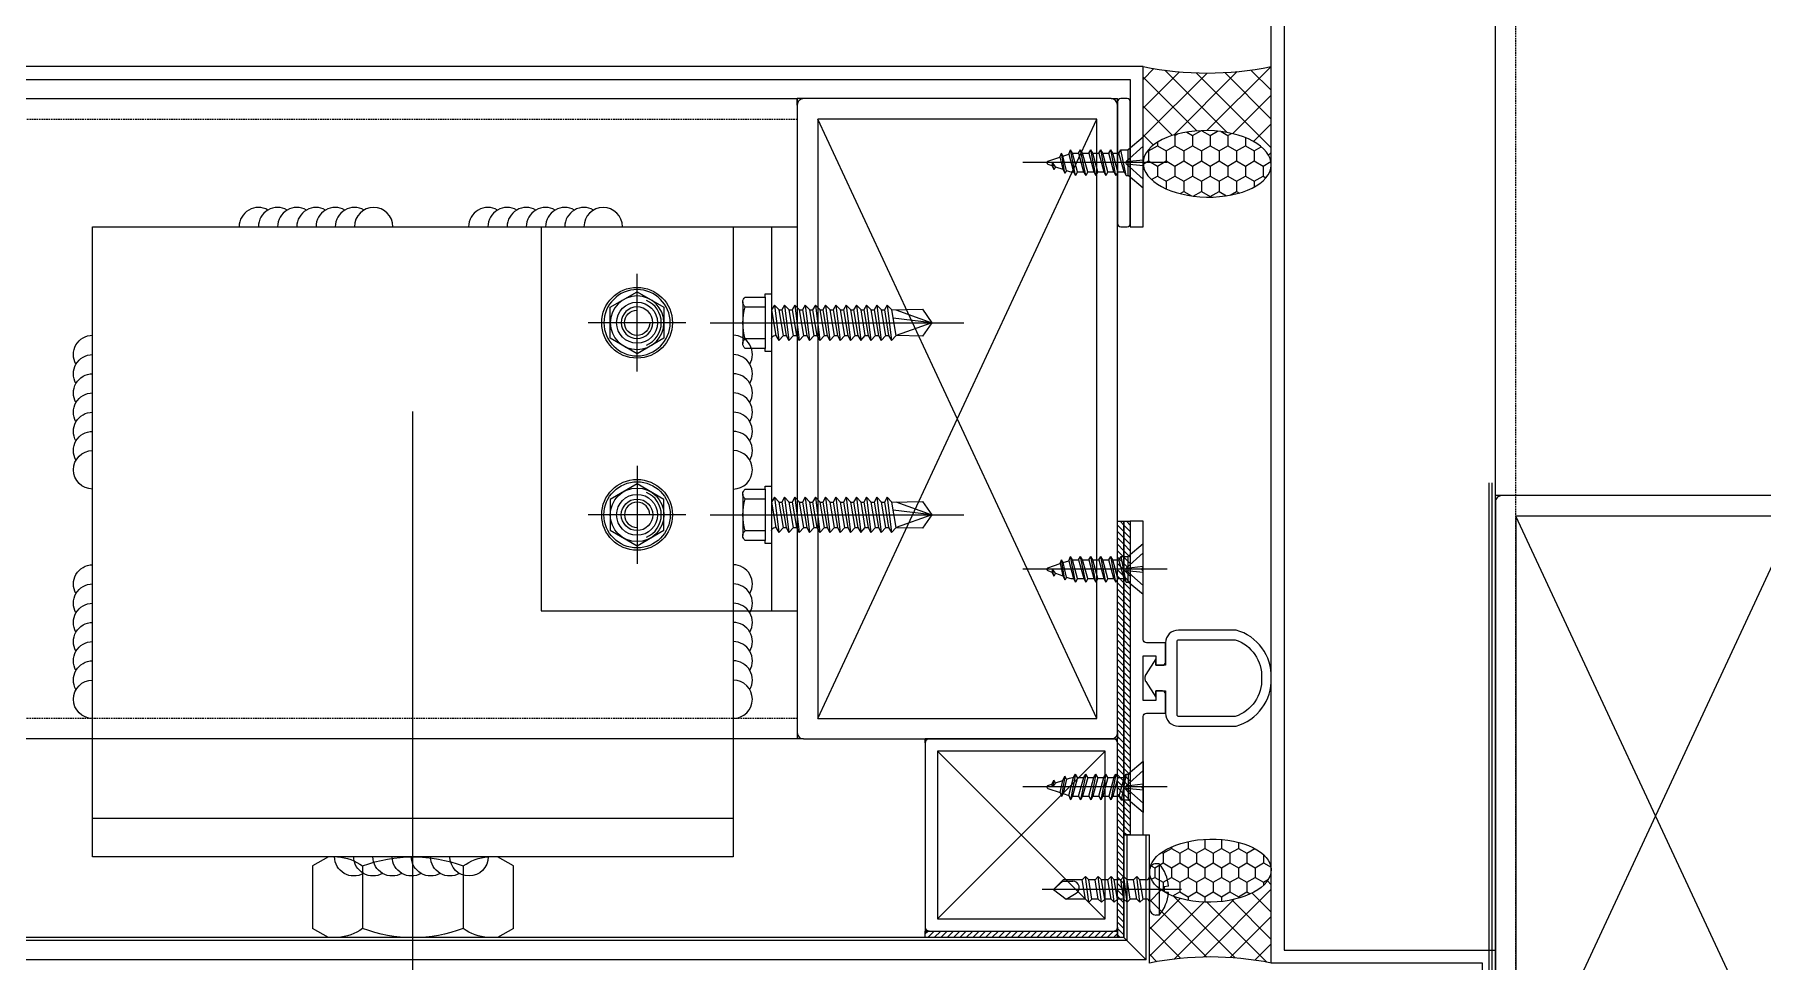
# Model space of a CAD drawing. Header units: millimetres. Extents: x 7297 to 60227, y -7497 to 19324.
# Drawn here: x 56791.1 to 57060.8, y 256.8 to 401.5 of the extents above; entities that cross this region are included whole.
import ezdxf

# ---------------------------------------------------------------- set-up
doc = ezdxf.new("R2010")
doc.units = ezdxf.units.MM
doc.linetypes.add('HIDDEN', pattern=[0.375, 0.25, -0.125])
for name, color, linetype in [('NS_AL_MOLD', 7, 'Continuous'), ('NS_BRACKET_NUTS', 1, 'Continuous'), ('NS_CAULKING', 8, 'Continuous'), ('NS_COL_CYAN', 4, 'Continuous'), ('NS_COL_MAGENTA', 6, 'Continuous'), ('NS_COL_RED', 1, 'Continuous'), ('NS_COL_WHITE', 7, 'Continuous'), ('NS_COL_YELLOW', 2, 'Continuous'), ('NS_FRAME', 253, 'Continuous'), ('NS_GASKET_3M', 150, 'Continuous'), ('NS_PIPE_FRAME', 2, 'Continuous'), ('NS_RIVET_SCREW', 1, 'Continuous'), ('NS_WATERPROOF', 150, 'Continuous'), ('NS_WELD', 1, 'Continuous')]:
    doc.layers.add(name, color=color, linetype=linetype)
doc.layers.add('NS_AL_PANEL', color=32, linetype='Continuous', lineweight=9)

# ---------------------------------------------------------------- blocks, each defined once
blk = doc.blocks.new('*U247')
blk.add_lwpolyline([(0, 0), (99.99999999998542, 0), (99.99999999998542, 1161.992852648802), (0, 1161.992852648802)], close=True)
at = {"linetype": 'HIDDEN'}
blk.add_lwpolyline([(3.199999999999818, 0), (96.7999999999856, 0), (96.7999999999856, 1161.992852648802), (3.199999999999818, 1161.992852648802)], close=True, dxfattribs=at)
blk = doc.blocks.new('*U238')
blk.add_lwpolyline([(0, 0), (50, 0), (50, 1157.999999999938), (0, 1157.999999999938)], close=True)
at = {"linetype": 'HIDDEN'}
blk.add_lwpolyline([(3.199999999999818, 0), (46.80000000000018, 0), (46.80000000000018, 1157.999999999938), (3.199999999999818, 1157.999999999938)], close=True, dxfattribs=at)
blk = doc.blocks.new('*U101')
for p, q in [((1.000000000141881, 99.99999999998907), (1.382431946694851e-10, 99.99999999998543)), ((1.418811734765768e-10, 98.99999999998907), (1.382431946694851e-10, 99.99999999998543)), ((49.00000000033106, 99.99999999998907), (1.000000000229193, 99.99999999998907)), ((49.00000000014188, 99.99999999998907), (50.00000000014552, 99.99999999998543)), ((50.00000000014188, 98.99999999998907), (50.00000000014552, 99.99999999998543)), ((2.291926648467779e-10, 98.99999999998907), (3.637978807091713e-12, 0.9999999999890861)), ((50.00000000000364, 0.9999999999890861), (50.00000000033106, 98.99999999998907)), ((3.20000000005166, 3.199999999957071), (46.80000000028303, 96.80000000002109)), ((46.80000000001382, 3.200000000000728), (3.200000000219006, 96.79999999996288)), ((3.637978807091713e-12, 0.999999999996362), (0, 0)), ((1.000000000003638, -3.637978807091713e-12), (0, 0)), ((50.00000000000364, 0.9999999999890861), (50.00000000000728, -7.275957614183426e-12)), ((1.000000000003638, -1.091393642127514e-11), (49.00000000000364, -1.091393642127514e-11)), ((49.00000000000364, -1.091393642127514e-11), (50.00000000000728, -7.275957614183426e-12))]:
    blk.add_line(p, q)
blk.add_lwpolyline([(3.200000000219006, 96.79999999997743), (3.200000000008004, 3.200000000000728), (46.80000000001382, 3.200000000000728), (46.80000000032669, 96.79999999997743)], close=True)
for centre, radius, start, end in [((1.000000000225555, 98.99999999999271), 0.9999999999962358, 89.99999999979156, 180.0000000002084), ((49.00000000032742, 98.99999999998543), 1.000000000003558, 2.08440831604393e-10, 89.99999999979156), ((1.000000000007276, 0.999999999992724), 1.000000000003781, 180.0000000002084, 269.9999999997916), ((49.00000000000728, 0.9999999999854481), 0.9999999999964124, 269.9999999997916, 2.08440831604393e-10)]:
    blk.add_arc(centre, radius, start, end)
blk = doc.blocks.new('A$C33544E7F')
for p, q in [((3.967989223077893, -0.0006209570019564), (3.967989227734506, 22.54494357233125)), ((2.301045698230154, 15.96442851056053), (5.444373333943076, 16.52029700609273)), ((2.937645746627822, 16.27259021915961), (2.301045698230154, 15.96442851056417)), ((2.7442775684176, 15.7085284710156), (5.001141463289967, 16.26439696627858)), ((3.532637471216729, 18.0082019177571), (2.896037422819063, 17.70004020916167)), ((2.896037422819063, 17.70004020915803), (3.967989226919597, 17.8872779988742)), ((3.339269293006509, 17.44414016961309), (2.896037422819063, 17.70004020916167)), ((3.339269293006509, 17.44414016961309), (2.937645746627822, 16.27259021915961)), ((4.840566924423911, 16.73279852250562), (2.937645746627822, 16.27259021915961)), ((3.339269293006509, 17.44414016961309), (3.967989226919597, 17.8872779988742)), ((3.749749967362732, 18.64152667290182), (3.532637471216729, 18.0082019177571)), ((3.967989226919597, 17.8872779988742), (3.532637471216729, 18.0082019177571)), ((4.186228486592881, 18.64152667290182), (4.840566924423911, 16.73279852250562)), ((4.840566924423911, 16.73279852250562), (5.444373333943076, 16.52029700609273)), ((5.001141463289967, 16.26439696627858), (5.444373333943076, 16.52029700609273)), ((5.001141463289967, 16.26439696627858), (5.308039342751727, 15.36916509889124)), ((1.96798922435846, 14.29961012196509), (5.967989223194307, 15.08701168530751)), ((2.511296310811303, 14.61328861458241), (1.96798922435846, 14.29961012196509)), ((2.511296310811303, 13.9859316293514), (1.96798922435846, 14.29961012196509)), ((1.967989224474876, 12.72480699528387), (5.967989223194307, 13.5122085586263)), ((2.7442775684176, 15.7085284710156), (2.301045698230154, 15.96442851056053)), ((5.308039342751727, 15.36916509889124), (2.511296310811303, 14.61328861458241)), ((2.511296310811303, 14.79272172808123), (2.511296310811303, 14.61328861458241)), ((2.511296310811303, 13.9859316293514), (5.424682136741465, 14.77333319269382)), ((2.511296310811303, 13.9859316293514), (2.511296310927718, 13.0384854879012)), ((5.424682136741465, 13.82588705123999), (2.511296310811303, 13.0384854879012)), ((2.7442775684176, 15.7085284710156), (2.587890548515133, 15.25234205703236)), ((5.308039342751727, 15.36916509889124), (5.967989223194307, 15.08701168530751)), ((5.424682136741465, 14.77333319269382), (5.967989223194307, 15.08701168530751)), ((5.424682136741465, 14.77333319269382), (5.424682136741465, 13.82588705123999)), ((5.424682136741465, 13.82588705123999), (5.967989223194307, 13.5122085586263)), ((5.424682136741465, 13.19853006600897), (5.967989223194307, 13.5122085586263)), ((2.511296310811303, 13.0384854879012), (1.96798922435846, 12.72480699528387)), ((2.511296310811303, 12.41112850266654), (1.96798922435846, 12.72480699528387)), ((1.967989224474876, 11.15000386859901), (5.967989223194307, 11.93740543194144)), ((2.511296310927718, 11.46368236121634), (1.967989224474876, 11.15000386859901)), ((2.511296310927718, 10.83632537598169), (1.967989224474876, 11.15000386859901)), ((2.511296310811303, 12.41112850266654), (5.424682136741465, 13.19853006600897)), ((2.511296310927718, 12.41112850266654), (2.511296310927718, 11.46368236121634)), ((5.424682136741465, 12.25108392455877), (2.511296310927718, 11.46368236121634)), ((2.511296310927718, 10.83632537598169), (5.424682136741465, 11.62372693932411)), ((2.511296310927718, 10.83632537598169), (2.511296310927718, 9.888879234531487)), ((5.424682136741465, 13.19853006600897), (5.424682136741465, 12.25108392455877)), ((5.424682136741465, 12.25108392455877), (5.967989223194307, 11.93740543194144)), ((5.424682136741465, 11.62372693932411), (5.967989223194307, 11.93740543194144)), ((5.424682136741465, 11.62372693932411), (5.424682136741465, 10.67628079787391)), ((1.967989224474876, 9.575200741914161), (5.967989223194307, 10.36260230525658)), ((2.511296310927718, 9.888879234531487), (1.967989224474876, 9.575200741914161)), ((2.511296310927718, 9.261522249300468), (1.967989224474876, 9.575200741914161)), ((1.967989224474876, 8.000397615232941), (5.967989223194307, 8.78779917857537)), ((2.511296310927718, 8.314076107846631), (1.967989224474876, 8.000397615232941)), ((5.424682136741465, 10.67628079787391), (2.511296310927718, 9.888879234531487)), ((2.511296310927718, 9.261522249300468), (5.424682136741465, 10.0489238126429)), ((2.511296310927718, 9.261522249300468), (2.511296310927718, 8.314076107846631)), ((2.511296310927718, 8.314076107846631), (5.424682136741465, 9.10147767118906)), ((2.511296310927718, 7.686719122615613), (5.424682136741465, 8.474120685958042)), ((5.424682136741465, 10.67628079787391), (5.967989223194307, 10.36260230525658)), ((5.424682136741465, 10.0489238126429), (5.967989223194307, 10.36260230525658)), ((5.424682136741465, 10.0489238126429), (5.424682136741465, 9.10147767118906)), ((5.424682136741465, 9.10147767118906), (5.967989223194307, 8.78779917857537)), ((5.424682136741465, 8.474120685958042), (5.967989223194307, 8.78779917857537)), ((5.424682136741465, 8.474120685958042), (5.424682136741465, 7.52667454450784)), ((0.0042376529891044, 3.756973131221457), (1.96798922435846, 6.095136480798828)), ((3.797420368879101, 6.409471330480299), (1.415876286686398, 3.756973131221457)), ((2.511296310927718, 7.686719122615613), (1.967989224474876, 8.000397615232941)), ((1.967989224474876, 6.425594488548085), (5.967989223194307, 7.212996051890513)), ((2.511296310927718, 6.739272981165413), (1.967989224474876, 6.425594488548085)), ((1.96798922435846, 6.425594488548085), (1.96798922435846, 6.095136480798828)), ((1.96798922435846, 6.095136480798828), (5.967989223194307, 6.095136480798828)), ((2.511296310927718, 7.686719122615613), (2.511296310927718, 6.739272981165413)), ((2.511296310927718, 6.739272981165413), (5.424682136741465, 7.52667454450784)), ((3.797420368879101, 6.409471330480299), (3.501884765224531, 3.756973131221457)), ((6.520102160982788, 3.756973131221457), (4.138558078790082, 6.409471330480299)), ((4.138558078790082, 6.409471330480299), (4.434093682444654, 3.756973131221457)), ((5.424682136741465, 7.52667454450784), (5.967989223194307, 7.212996051890513)), ((5.967989223194307, 7.212996051890513), (5.967989223194307, 6.095136480798828)), ((7.931740794563665, 3.756973131221457), (5.967989223194307, 6.095136480798828)), ((0.0042376529891044, 3.756973131221457), (7.931740794563665, 3.756973131221457))]:
    blk.add_line(p, q)
for centre, radius, start, end in [((3.967989226919597, 18.55112901173925), 0.2362204723708475, 22.50000000085741, 157.4999999991426), ((3.928619145066477, 14.79272172808123), 1.417322834225083, 161.0775753121209, 180), ((3.967989223776384, 6.256326175731371), 0.2292317009388592, 41.91906411264806, 138.0809358873519)]:
    blk.add_arc(centre, radius, start, end)
blk = doc.blocks.new('*U98')
for p, q in [((1.000000000003638, 49.99999999998909), (0, 49.99999999998545)), ((3.637978807091713e-12, 48.99999999998909), (0, 49.99999999998545)), ((49.00000000019281, 49.99999999998909), (1.000000000090949, 49.99999999998909)), ((49.00000000000364, 49.99999999998909), (50.00000000000728, 49.99999999998545)), ((50.00000000000364, 48.99999999998909), (50.00000000000728, 49.99999999998545)), ((9.094947017729282e-11, 48.99999999998909), (3.637978807091713e-12, 0.9999999999890861)), ((3.20000000005166, 3.199999999957071), (46.80000000014479, 46.8000000000211)), ((46.80000000001382, 3.200000000000728), (3.200000000080763, 46.79999999996289)), ((50.00000000000364, 0.9999999999890861), (50.00000000019281, 48.99999999998909)), ((3.637978807091713e-12, 0.999999999996362), (0, 0)), ((1.000000000003638, -3.637978807091713e-12), (0, 0)), ((50.00000000000364, 0.9999999999890861), (50.00000000000728, -7.275957614183426e-12)), ((1.000000000003638, -1.091393642127514e-11), (49.00000000000364, -1.091393642127514e-11)), ((49.00000000000364, -1.091393642127514e-11), (50.00000000000728, -7.275957614183426e-12))]:
    blk.add_line(p, q)
blk.add_lwpolyline([(3.200000000080763, 46.79999999997744), (3.200000000008004, 3.200000000000728), (46.80000000001382, 3.200000000000728), (46.80000000018845, 46.79999999997744)], close=True)
for centre, radius, start, end in [((1.000000000087311, 48.99999999999272), 0.9999999999962358, 89.99999999979156, 180.0000000002084), ((49.00000000018917, 48.99999999998545), 1.000000000003558, 2.08440831604393e-10, 89.99999999979156), ((1.000000000007276, 0.999999999992724), 1.000000000003781, 180.0000000002084, 269.9999999997916), ((49.00000000000728, 0.9999999999854481), 0.9999999999964124, 269.9999999997916, 2.08440831604393e-10)]:
    blk.add_arc(centre, radius, start, end)
blk = doc.blocks.new('피스')
for p, q in [((-0.5, 2.979417234224456), (-0.3999999999941792, 2.303861639979004)), ((0, 4.994234959285676), (-1.45519e-11, -16.76617960838484)), ((0.5, 2.979417234226275), (0.4000000000087312, 2.303861639979004)), ((-4, 1.5), (-4, 1.000000000001818)), ((-4, 1.5), (4, 1.5)), ((-3, 0), (3, 0)), ((-0.3999999999941792, 2.303861639979004), (0.4000000000087312, 2.303861639979004)), ((4, 1.5), (4, 1)), ((2, -1.5), (-2, -2)), ((-1.5, -1.5), (-2, -2)), ((-2, -2), (-1.5, -2.5)), ((-1.5, -0.499999999998181), (-1.5, -1.5)), ((1.5, -1), (-1.5, -1.5)), ((1.5, -2), (-1.5, -2.5)), ((-1.5, -2.5), (-1.5, -3.5)), ((1.5, -0.5), (1.5, -1)), ((1.5, -1), (2, -1.5)), ((2, -1.5), (1.5, -2)), ((1.5, -2), (1.5, -3)), ((-1.5, -3.5), (-2, -4)), ((2, -3.5), (-2, -4)), ((-2, -4), (-1.5, -4.5)), ((1.5, -3), (-1.5, -3.5)), ((1.5, -4), (-1.5, -4.5)), ((-1.5, -4.5), (-1.5, -5.5)), ((1.5, -5), (-1.5, -5.5)), ((1.5, -3), (2, -3.5)), ((2, -3.5), (1.5, -4)), ((1.5, -4), (1.5, -5)), ((1.5, -5), (2, -5.5)), ((-1.5, -5.5), (-2, -6)), ((2, -5.5), (-2, -6)), ((-2, -6), (-1.5, -6.5)), ((-1.5, -7.5), (-2, -8)), ((2, -7.5), (-2, -8)), ((-2, -8), (-1.5, -8.5)), ((1.5, -6), (-1.5, -6.5)), ((-1.5, -6.5), (-1.5, -7.5)), ((1.5, -7), (-1.5, -7.5)), ((1.5, -8), (-1.5, -8.5)), ((2, -5.5), (1.5, -6)), ((1.5, -6), (1.5, -7)), ((1.5, -7), (2, -7.5)), ((2, -7.5), (1.5, -8)), ((1.5, -8), (1.5, -9)), ((-1.5, -9.5), (-2, -10)), ((2, -9.5), (-2, -10)), ((-2, -10), (-1.5, -10.5)), ((-1.5, -8.5), (-1.5, -9.5)), ((1.5, -9), (-1.5, -9.5)), ((1.5, -10), (-1.5, -10.5)), ((-1.5, -10.5), (-1.5, -13.5)), ((1.5, -9), (2, -9.5)), ((2, -9.5), (1.5, -10)), ((1.5, -10), (1.5, -13.02794578865905)), ((-1.269135901500703, -13.5375327857655), (-1.269135901500703, -11.96914375120104)), ((0, -15), (1.5, -13.02794578865905)), ((1.5, -13.02794578865905), (0.5961351330624894, -11.4678394157454)), ((0, -15), (-1.5, -13.5)), ((0, -15), (-1.269135901500703, -13.5375327857655))]:
    blk.add_line(p, q)
for centre, radius, start, end in [((0, -3.083333333335759), 6.08333333333516, 94.71456054081824, 131.1120904393839), ((0, -3.083333333335759), 6.08333333333516, 48.88790956061607, 85.28543945918176), ((-3, 1.000000000001818), 1, 180, 270), ((-2, -0.499999999998181), 0.5, 0, 90), ((2, -0.5), 0.5, 90, 180), ((3, 1), 1, 270, 0), ((-0.2691359015007038, -11.96914375120104), 1, 30.08633172329508, 180)]:
    blk.add_arc(centre, radius, start, end)
blk = doc.blocks.new('N-SCREW')
blk.add_blockref('피스', (17.25025960282073, -1.028045323091646))
blk = doc.blocks.new('-AS0-DFASDFASD+7SDFDE')
for p, q in [((140.3435298343716, -30.25505280613671), (139.8065940840238, -31.185052806137)), ((140.3435298343716, -30.25505280613671), (144.0065940840282, -30.25505280613671)), ((144.0065940840282, -30.25505280613671), (144.5435298343723, -31.185052806137)), ((139.8065940840238, -31.185052806137), (139.8065940840238, -41.08505280613664)), ((144.5435298343723, -31.185052806137), (144.5435298343723, -41.08505280613664)), ((144.0065940840282, -33.19056643327004), (140.3435298343716, -33.19056643327004)), ((144.0065940840282, -39.07953917900451), (140.3435298343716, -39.07953917900451)), ((139.8065940840238, -41.08505280613664), (140.3435298343716, -42.01505280613693)), ((144.5435298343723, -41.08505280613664), (144.0065940840282, -42.01505280613693)), ((144.0065940840282, -42.01505280613693), (140.3435298343716, -42.01505280613693))]:
    blk.add_line(p, q)
for centre, radius, start, end in [((142.7324242486716, -31.48457002870074), 2.935513627132909, 184.6551145713956, 215.5320117096249), ((141.6176996697245, -31.48457002870074), 2.935513627132909, 324.4679882903751, 355.3448854286044), ((148.1486536267398, -36.13505280613682), 8.342059542711699, 159.3309946666314, 200.6690053333686), ((136.2014702916599, -36.13505280613682), 8.342059542711699, 339.3309946666314, 20.6690053333686), ((142.7324242486716, -40.78553558357381), 2.935513627132909, 144.4679882903751, 175.3448854286044), ((141.6176996697245, -40.78553558357381), 2.935513627132909, 4.655114571395636, 35.53201170962491)]:
    blk.add_arc(centre, radius, start, end)
blk = doc.blocks.new('A$C0843732F')
for centre, start in [((0, -3), 90), ((1.455191522836685e-11, -6), 149.9999999999376), ((1.455191522836685e-11, -9), 149.9999999999376), ((4.365574568510056e-11, -12), 149.9999999999376), ((2.91038304567337e-11, -15), 149.9999999999376), ((4.365574568510056e-11, -18), 149.9999999999376), ((4.365574568510056e-11, -21), 149.9999999999376)]:
    blk.add_arc(centre, 3, start, 270)
blk = doc.blocks.new('HEXA-5.5X30')
for p, q in [((-4.5, -3.2501649716869), (-4.5, 3.2501649716869)), ((0.4330127025023103, -2.75), (1.10832778736949, 2.75)), ((0.6753150848671794, 2), (1.10832778736949, 2.75)), ((1.10832778736949, 2.75), (1.832594368606806, 2)), ((2.033012702129781, -2.75), (2.708327786996961, 2.75)), ((2.275315085425973, 2), (2.708327786996961, 2.75)), ((2.708327786996961, 2.75), (3.432594368234277, 2)), ((3.633012701757252, -2.75), (4.308327786624432, 2.75)), ((3.875315085053444, 2), (4.308327786624432, 2.75)), ((4.308327786624432, 2.75), (5.032594367861748, 2)), ((5.233012702316046, -2.75), (5.908327787183225, 2.75)), ((5.475315085612237, 2), (5.908327787183225, 2.75)), ((5.908327787183225, 2.75), (6.632594368420541, 2)), ((6.833012701943517, -2.75), (7.508327786810696, 2.75)), ((7.075315085239708, 2), (7.508327786810696, 2.75)), ((7.508327786810696, 2.75), (8.232594368048012, 2)), ((8.43301270250231, -2.75), (9.10832778736949, 2.75)), ((8.67531508486718, 2), (9.10832778736949, 2.75)), ((9.10832778736949, 2.75), (9.832594368606806, 2)), ((10.03301270212978, -2.75), (10.70832778699696, 2.75)), ((10.27531508542597, 2), (10.70832778699696, 2.75)), ((10.70832778699696, 2.75), (11.43259436823428, 2)), ((11.63301270175725, -2.75), (12.30832778662443, 2.75)), ((11.87531508505344, 2), (12.30832778662443, 2.75)), ((12.30832778662443, 2.75), (13.03259436786175, 2)), ((13.23301270231605, -2.75), (13.90832778718323, 2.75)), ((14.83301270194352, -2.75), (15.5083277868107, 2.75)), ((16.43301270250231, -2.75), (17.10832778736949, 2.75)), ((18.03301270212978, -2.75), (18.70832778699696, 2.75)), ((-9.614745074883103, 0), (29.99409332219511, 0)), ((0, -2), (0.6753150848671794, 2)), ((0.6753150848671794, 2), (0.5, 2)), ((1.832594368606806, 2), (1.157279282808304, -2)), ((1.600000000558794, -2), (2.275315085425973, 2)), ((1.832594368606806, 2), (2.275315085425973, 2)), ((3.432594368234277, 2), (2.757279283367097, -2)), ((3.200000000186265, -2), (3.875315085053444, 2)), ((3.432594368234277, 2), (3.875315085053444, 2)), ((5.032594367861748, 2), (4.357279282994568, -2)), ((4.799999999813735, -2), (5.475315085612237, 2)), ((5.032594367861748, 2), (5.475315085612237, 2)), ((6.632594368420541, 2), (5.957279283553362, -2)), ((6.400000000372529, -2), (7.075315085239708, 2)), ((6.632594368420541, 2), (7.075315085239708, 2)), ((8.232594368048012, 2), (7.557279283180833, -2)), ((8, -2), (8.67531508486718, 2)), ((8.232594368048012, 2), (8.67531508486718, 2)), ((9.832594368606806, 2), (9.157279282808304, -2)), ((9.600000000558794, -2), (10.27531508542597, 2)), ((9.832594368606806, 2), (10.27531508542597, 2)), ((11.43259436823428, 2), (10.7572792833671, -2)), ((11.20000000018626, -2), (11.87531508505344, 2)), ((11.43259436823428, 2), (11.87531508505344, 2)), ((13.03259436786175, 2), (12.35727928299457, -2)), ((13.03259436786175, 2), (13.47531508561224, 2)), ((14.63259436842054, 2), (15.07531508523971, 2)), ((16.23259436804801, 2), (16.67531508486718, 2)), ((17.83259436860681, 2), (18.27531508542597, 2)), ((25, 0), (18.97483951319009, -0.7113557225093246)), ((19.38502300251275, -2.009839261882007), (25, 0)), ((25, 0), (19.43259436823428, 2)), ((0.4330127025023103, -2.75), (0, -2)), ((1.157279282808304, -2), (0.4330127025023103, -2.75)), ((1.157279282808304, -2), (1.600000000558794, -2)), ((2.033012702129781, -2.75), (1.600000000558794, -2)), ((2.757279283367097, -2), (2.033012702129781, -2.75)), ((2.757279283367097, -2), (3.200000000186265, -2)), ((3.633012701757252, -2.75), (3.200000000186265, -2)), ((4.357279282994568, -2), (3.633012701757252, -2.75)), ((4.357279282994568, -2), (4.799999999813735, -2)), ((5.233012702316046, -2.75), (4.799999999813735, -2)), ((5.957279283553362, -2), (5.233012702316046, -2.75)), ((5.957279283553362, -2), (6.400000000372529, -2)), ((6.833012701943517, -2.75), (6.400000000372529, -2)), ((7.557279283180833, -2), (6.833012701943517, -2.75)), ((7.557279283180833, -2), (8, -2)), ((8.43301270250231, -2.75), (8, -2)), ((9.157279282808304, -2), (8.43301270250231, -2.75)), ((9.157279282808304, -2), (9.600000000558794, -2)), ((10.03301270212978, -2.75), (9.600000000558794, -2)), ((10.7572792833671, -2), (10.03301270212978, -2.75)), ((10.7572792833671, -2), (11.20000000018626, -2)), ((11.63301270175725, -2.75), (11.20000000018626, -2)), ((12.35727928299457, -2), (11.63301270175725, -2.75)), ((12.35727928299457, -2), (12.79999999981374, -2)), ((13.95727928355336, -2), (14.40000000037253, -2)), ((15.55727928318083, -2), (16, -2)), ((17.1572792828083, -2), (17.60000000055879, -2))]:
    blk.add_line(p, q)
for points in [[(-4.142479999922216, -2.5, 0.4766933521268039), (-4.142479999922216, -4), (-1, -4), (-1, 4), (-4.142479999922216, 4, 0.4766933521268419), (-4.142479999922216, 2.5)], [(-1, 2.5), (-4.142479999922216, 2.5, 0.1362572473525132), (-4.142479999922216, -2.5), (-1, -2.5)]]:
    blk.add_lwpolyline(points, format="xyb")
for points in [[(-1, -4), (-1, -4.5), (0, -4.5), (0, 4.5), (-1, 4.5), (-1, 4)], [(18.75349174067378, -2.003922115080059), (23.56000000052154, -2.100000000093132), (25, 0), (23.56000000052154, 2.100000000093132), (19.42822866141796, 2.004520821850747)]]:
    blk.add_lwpolyline(points)
for points in [[(13.90832778718323, 2.75), (14.63259436842054, 2), (13.95727928355336, -2), (13.23301270231605, -2.75), (12.79999999981374, -2), (13.47531508561224, 2)], [(15.5083277868107, 2.75), (16.23259436804801, 2), (15.55727928318083, -2), (14.83301270194352, -2.75), (14.40000000037253, -2), (15.07531508523971, 2)], [(17.10832778736949, 2.75), (17.83259436860681, 2), (17.1572792828083, -2), (16.43301270250231, -2.75), (16, -2), (16.67531508486718, 2)], [(18.70832778699696, 2.75), (19.43259436823428, 2), (18.7572792833671, -2), (18.03301270212978, -2.75), (17.60000000055879, -2), (18.27531508542597, 2)]]:
    blk.add_lwpolyline(points, close=True)
blk.add_arc((0.5, 2.5), 0.5, 180, 270)
blk = doc.blocks.new('M10-H')
for p, q in [((0, 15.5), (0, -15.5)), ((-15.5, 0), (15.5, 0))]:
    blk.add_line(p, q)
blk.add_lwpolyline([(-4.90747728811175, 8.5), (-9.8149545762235, 0), (-4.90747728811175, -8.5), (4.907477288111521, -8.5), (9.8149545762235, 0), (4.90747728811175, 8.5), (-4.90747728811175, 8.5)])
for radius in [10.5, 8.49999999999991, 5]:
    blk.add_circle((0, 0), radius)
blk.add_arc((0, 0), 4, 90, 0)

msp = doc.modelspace()

# ---------------------------------------------------------------- hatches: boundary and pattern name
at = {"layer": 'NS_CAULKING'}
h = msp.add_hatch(dxfattribs=at)
h.set_pattern_fill('ANSI37', color=256, angle=-2.544443745170813e-14)
h.set_pattern_definition([(44.99999999999999, (-39387.12314025775, 30103.63451029931), (-2.245064030267287, 2.245064030267289), []), (135, (-39387.12314025775, 30103.63451029931), (-2.245064030267289, -2.245064030267287), [])])
edge = h.paths.add_edge_path()
edge.add_line((56964.12409389673, 381.5338058529915), (56964.12409389673, 396.5338058529915))
edge.add_arc((56974.12409389627, 446.0338058470834), 50.49999999409596, 258.5788137243206, 281.4211862770259)
edge.add_line((56984.12409389673, 396.5338058532243), (56984.12409389673, 381.1588058545922))
edge.add_ellipse((56974.12409389673, 381.3463058537773), major_axis=(-10, 0.1874999991996447), ratio=0.518658837433599, start_angle=180, end_angle=360)
h = msp.add_hatch(dxfattribs=at)
h.set_pattern_fill('HONEY', color=256, scale=0.5, angle=-90.00000000000006)
h.set_pattern_definition([(270, (-39291.34607788382, 30039.4777060448), (1.374815322499998, -2.381250000000001), [1.5875, -3.175]), (29.99999999999994, (-39291.34607788382, 30039.4777060448), (1.374815331511697, 2.381249994797094), [1.5875, -3.175]), (329.9999999999999, (-39291.34607788382, 30039.4777060448), (2.749630654011694, -5.202906825434034e-09), [-3.175, 1.5875])])
edge = h.paths.add_edge_path()
edge.add_ellipse((56974.12409389673, 381.3463058537773), major_axis=(-10, 0.1874999991996447), ratio=0.518658837433599, start_angle=0, end_angle=360, ccw=False)
h = msp.add_hatch(dxfattribs=at)
h.set_pattern_fill('HONEY', color=256, scale=0.4750054791572278, angle=-90.00000000000006)
h.set_pattern_definition([(270, (-34478.62736636054, 28540.0427909412), (1.30608962203362, -2.262213594486299), [1.508142396324198, -3.016284792648396]), (29.99999999999994, (-34478.62736636054, 28540.0427909412), (1.306089630594834, 2.26221358954348), [1.508142396324198, -3.016284792648396]), (329.9999999999999, (-34478.62736636054, 28540.0427909412), (2.612179252628453, -4.942818499251408e-09), [-3.016284792648396, 1.508142396324198])])
edge = h.paths.add_edge_path()
edge.add_ellipse((56974.62420412435, 270.9620931419222), major_axis=(-9.500109583144562, -0.1781270539236141), ratio=0.5186588374335991, start_angle=0, end_angle=360)
h = msp.add_hatch(dxfattribs=at)
h.set_pattern_fill('ANSI37', color=256, scale=0.9500109583144556, angle=-2.544443745170813e-14)
h.set_pattern_definition([(44.99999999999999, (-34569.61662517095, 28600.99245803344), (-2.132835430871539, 2.132835430871542), []), (135, (-34569.61662517095, 28600.99245803344), (-2.132835430871542, -2.132835430871539), [])])
edge = h.paths.add_edge_path()
edge.add_line((56965.12409454121, 270.7839660879717), (56965.12409454121, 256.5338017132626))
edge.add_arc((56974.62420412394, 209.5082592823046), 47.97555338927111, 78.57881372297408, 101.42118627567942, ccw=False)
edge.add_line((56984.12431370749, 256.5338017130298), (56984.12431370749, 271.1402201958144))
edge.add_ellipse((56974.62420412435, 270.9620931419222), major_axis=(-9.500109583144562, -0.1781270539236141), ratio=0.5186588374335991, start_angle=0, end_angle=180, ccw=False)
at = {"layer": 'NS_GASKET_3M'}
h = msp.add_hatch(dxfattribs=at)
h.set_pattern_fill('JIS_WOOD', color=256, angle=90.00000000010407, style=0, pattern_type=2)
h.set_pattern_definition([(135.0000000001046, (62967.73981496024, 6508.318765219828), (-0.4999999991600762, -0.4999999991619025), [])])
h.paths.add_polyline_path([(56961.12409454447, 325.536281780197), (56961.12409454464, 260.5338017126805), (56960.12409454464, 260.5338017126805), (56960.12409454447, 325.536281780197)])
h = msp.add_hatch(dxfattribs=at)
h.set_pattern_fill('JIS_WOOD', color=256, angle=90.00000000010407, style=0, pattern_type=2)
h.set_pattern_definition([(135.0000000001046, (62968.73981496007, 6508.318765219828), (-0.4999999991600762, -0.4999999991619025), [])])
h.paths.add_polyline_path([(56962.12409454429, 325.536281780197), (56962.12409454138, 276.5338017130589), (56961.12409454138, 276.5338017130589), (56961.12409454429, 325.536281780197)])
h = msp.add_hatch(dxfattribs=at)
h.set_pattern_fill('JIS_WOOD', color=256, angle=1.040677491774863e-10, style=0, pattern_type=2)
h.set_pattern_definition([(45.00000000010459, (63177.90905805185, -5746.081918702458), (-0.4999999991619025, 0.4999999991600761), [])])
h.paths.add_polyline_path([(56960.12409454464, 260.5338017132626), (56930.1240945447, 260.5338017131462), (56930.1240945447, 261.5338017131462), (56960.12409454464, 261.5338017132626)])

# ---------------------------------------------------------------- linework, layer by layer
at = {"layer": 'NS_AL_MOLD', "ltscale": 2}
msp.add_lwpolyline([(56962.12849106357, 301.0350417466279), (56962.12849106357, 276.5338017130589), (56964.12849106357, 276.5338017146014), (56964.12849106357, 283.7838017712957), (56963.92849110878, 284.033801714776), (56964.12849106007, 284.283801653949), (56964.12849106194, 295.0362817787709, -0.4142135623091626), (56964.62849106194, 295.5362817786545), (56967.62849261573, 295.5362817786545), (56967.62849261573, 298.5338017552886, 0.4142135383686255), (56967.12849261585, 299.0338017143104), (56966.12849261678, 299.0338017145432), (56966.12849261631, 297.5362817786545), (56964.12849208581, 297.5362817786545), (56964.12849037823, 301.0350417466279), (56964.12849208581, 304.5338017146014), (56966.12849261631, 304.5338017146014), (56966.12849261678, 303.0362817787127), (56967.12849261585, 303.0362817789455, 0.4142135383686253), (56967.62849261573, 303.5362817379673), (56967.62849261573, 306.5338017146014), (56964.62849106194, 306.5338017146014, -0.4142135623091628), (56964.12849106194, 307.033801714485), (56964.12849106007, 317.7862818393069), (56963.92849110878, 318.0362817784799), (56964.12849106357, 318.2862817219602), (56964.12849106357, 325.5362817786545), (56962.12849106357, 325.536281780197)], format="xyb", close=True, dxfattribs=at)
at = {"layer": 'NS_AL_PANEL'}
for p, q in [((56961.1196980118, 276.5338017130589), (56965.12409454144, 276.5338017130589)), ((56961.12409454138, 260.5338017126805), (56961.12409454144, 276.5338017130589)), ((56961.62409454138, 260.0338017131462), (56961.62409454138, 276.5338017130589)), ((56964.62409454138, 257.0338017132626), (56964.62409454138, 276.5338017130589)), ((56965.12409454138, 256.5338017130589), (56965.12409454132, 276.5338017130589)), ((56961.62409454138, 260.0338017131462), (55696.63124189947, 260.0338017128843)), ((56961.12409454458, 260.5338017094209), (55697.13124189633, 260.5338017129134)), ((56961.12409454138, 260.5338017126805), (56964.62409454138, 257.0338017132626)), ((56964.62409454144, 257.0338017132626), (55693.63124189947, 257.0338017130007))]:
    msp.add_line(p, q, dxfattribs=at)
at = {"layer": 'NS_CAULKING'}
for centre, radius, start, end in [((56974.12409389627, 446.0338058470834, -3.078640415864843e-09), 50.49999999409596, 258.5788137245293, 281.4211862754707), ((56974.62420412394, 209.5082592823046), 47.97555338927111, 78.5788137245293, 101.4211862754707)]:
    msp.add_arc(centre, radius, start, end, dxfattribs=at)
at = {"layer": 'NS_CAULKING', "extrusion": (0, 0, -1)}
msp.add_ellipse((56974.12409389673, 381.3463058537773, -6.157273677149853e-09), major_axis=(-10, 0.1874999991996447), ratio=0.518658837433599, dxfattribs=at)
at = {"layer": 'NS_CAULKING'}
msp.add_ellipse((56974.62420412435, 270.9620931419222, -2.92473533485213e-09), major_axis=(-9.500109583144559, -0.1781270539236141), ratio=0.5186588374335991, dxfattribs=at)
at = {"layer": 'NS_COL_CYAN'}
for points in [[(56986.12849107527, 754.5338017134081), (56986.1284910755, 258.5338017132917), (57019.12849107561, 258.5338017133208), (57019.12849107556, 249.5338017133208), (57017.12849107556, 249.5338017133208), (57017.12849107561, 256.5338017133208), (56984.12849107422, 256.5338017132917), (56984.12849107527, 756.5338017134081)], [(55696.03124189594, 394.5338058532243), (56962.12409454493, 394.5338058532243), (56962.12409454493, 371.5338017132917), (56964.12409454493, 371.5338017132917), (56964.12409454493, 396.5338058532243), (55694.03124189594, 396.5338058532243)]]:
    msp.add_lwpolyline(points, dxfattribs=at)
at = {"layer": 'NS_COL_MAGENTA', "ltscale": 50}
for centre in [(56885.1240945447, 356.5338017125932), (56885.1240945447, 326.5338017137574)]:
    msp.add_circle(centre, 5.527272727272727, dxfattribs=at)
for centre, start, end in [((56885.1240945447, 356.5338017131753), 292.6198651437541, 67.38013523205245), ((56885.1240945447, 326.5338017131753), 292.6198647679475, 67.38013485624592)]:
    msp.add_arc(centre, 3.781818181818291, start, end, dxfattribs=at)
at = {"layer": 'NS_COL_RED'}
for p, q in [((56850.12409454464, 131.3976870857032), (56850.12409454464, 342.6765148104778)), ((56900.1240945447, 279.133801713152), (56800.1240945447, 279.133801713152))]:
    msp.add_line(p, q, dxfattribs=at)
msp.add_lwpolyline([(56900.1240945447, 371.5338017131462), (56900.1240945447, 273.133801713152), (56800.1240945447, 273.133801713152), (56800.1240945447, 371.5338017131462)], close=True, dxfattribs=at)
at = {"layer": 'NS_COL_WHITE'}
for points in [[(56962.12409454493, 372.0338017132917), (56962.12409454493, 391.0338017134663, 0.414213562373095), (56961.62409454493, 391.5338017134663), (56960.62409454493, 391.5338017134663, 0.414213562373095), (56960.12409454493, 391.0338017134663), (56960.12409454493, 372.0338017132917, 0.414213562373095), (56960.62409454493, 371.5338017132917), (56961.62409454493, 371.5338017132917, 0.414213562373095)], [(56966.12849262429, 299.0350417466279), (56967.62849262429, 299.0350417466279), (56967.62849262429, 295.5350417466279, 0.4142135623730951), (56969.62849262429, 293.5350417466279), (56978.62849107433, 293.5350417466279, 0.3464128138583588), (56984.12849107433, 301.0350417466279, 0.3464128138583588), (56978.62849107433, 308.5350417466279), (56969.62849262429, 308.5350417466279, 0.4142135623730951), (56967.62849262429, 306.5350417466279), (56967.62849262429, 303.0350417466279), (56966.12849262429, 303.0350417466279), (56966.12849262429, 304.0350417466279), (56964.53890831759, 301.5782711566162, 0.1445643292020291), (56964.37849262429, 301.0350417466279, 0.1445643292020483), (56964.53890831759, 300.4918123366106), (56966.12849262429, 298.0350417466279)], [(56982.62794755658, 301.0350417466279, -0.332726782681372), (56978.51603789967, 295.0350417466279), (56969.72849262426, 295.0350417466279, -0.4142135623716747), (56969.42849262433, 295.3350417466163), (56969.42849262433, 301.0350417466279), (56969.42849262433, 306.7350417466105, -0.4142135623716747), (56969.72849262426, 307.0350417466279), (56978.51603789967, 307.0350417466279, -0.332726782681372)]]:
    msp.add_lwpolyline(points, format="xyb", close=True, dxfattribs=at)
for centre in [(56885.1240945447, 356.5338017131753), (56885.1240945447, 326.5338017131753)]:
    msp.add_circle(centre, 3.2, dxfattribs=at)
at = {"layer": 'NS_COL_YELLOW', "ltscale": 20}
for p, q in [((56870.1240945447, 371.5338017130589), (56870.12409454423, 311.5338017131753)), ((56870.12409454423, 371.5338017130589), (56910.1240945447, 371.5338017130589)), ((56906.1240945447, 371.5338017130589), (56906.1240945447, 311.5338017130589)), ((56910.1240945447, 371.5338017130589), (56910.1240945447, 311.5338017130589)), ((56870.1240945447, 311.5338017131753), (56910.1240945447, 311.5338017130589))]:
    msp.add_line(p, q, dxfattribs=at)
at = {"layer": 'NS_GASKET_3M'}
for points in [[(56961.12409454447, 325.536281780197), (56961.12409454464, 260.5338017126805), (56960.12409454464, 260.5338017126805), (56960.12409454447, 325.536281780197)], [(56962.12409454429, 325.536281780197), (56962.12409454138, 276.5338017130589), (56961.12409454138, 276.5338017130589), (56961.12409454429, 325.536281780197)], [(56960.12409454464, 260.5338017132626), (56930.1240945447, 260.5338017131462), (56930.1240945447, 261.5338017131462), (56960.12409454464, 261.5338017132626)]]:
    msp.add_lwpolyline(points, close=True, dxfattribs=at)
at = {"layer": 'NS_WATERPROOF', "ltscale": 3}
for p, q in [((57018.12849096025, -809.46619840324), (57018.12849095967, 331.5338017131462)), ((57018.62849096118, -809.46619840324), (57018.6284909606, 331.5338017131462))]:
    msp.add_line(p, q, dxfattribs=at)

# ---------------------------------------------------------------- block references
at = {"layer": 'NS_BRACKET_NUTS', "xscale": -1, "rotation": 180}
for p in [(56906.12409454563, 356.5338017428612), (56906.12409454563, 326.5338016776686)]:
    msp.add_blockref('HEXA-5.5X30', p, dxfattribs=at)
at = {"layer": 'NS_BRACKET_NUTS', "xscale": -2.666672, "yscale": 2.666672, "zscale": 2.666672, "rotation": 270}
msp.add_blockref('-AS0-DFASDFASD+7SDFDE', (56946.48442808133, -112.3163820773161), dxfattribs=at)
at = {"layer": 'NS_COL_RED', "yscale": 0.4923076923076923, "zscale": 0.4923076923076923, "rotation": 270}
for p, xscale in [((56885.1240945447, 356.5338017131753), -0.4923076923076923), ((56885.1240945447, 326.5338017131753), 0.4923076923076923)]:
    msp.add_blockref('M10-H', p, dxfattribs=dict(at, xscale=xscale))
at = {"layer": 'NS_FRAME', "xscale": -1}
msp.add_blockref('*U238', (57069.12849107561, -708.4661982867083), dxfattribs=at)
at = {"layer": 'NS_FRAME', "xscale": -1, "rotation": 270}
msp.add_blockref('*U247', (55748.1312418961, 291.5338017131462, 6.157259466295138e-09), dxfattribs=at)
at = {"layer": 'NS_PIPE_FRAME'}
for p in [(56910.1240945447, 291.5338017131462), (57019.12849107515, 229.5338017170461)]:
    msp.add_blockref('*U101', p, dxfattribs=at)
at = {"layer": 'NS_PIPE_FRAME', "xscale": 0.6, "yscale": 0.6, "zscale": 0.6}
msp.add_blockref('*U98', (56930.1240945447, 261.5338017131462), dxfattribs=at)
at = {"layer": 'NS_RIVET_SCREW', "rotation": 270}
msp.add_blockref('N-SCREW', (56966.15213986442, 285.2840613139588), dxfattribs=at)
at = {"layer": 'NS_WELD', "rotation": 90.00000000000001}
for p in [(56967.88106767696, 377.5658124898064, -2.160822509774253e-08), (56967.88546420275, 314.068292555402)]:
    msp.add_blockref('A$C33544E7F', p, dxfattribs=at)
at = {"layer": 'NS_WELD', "extrusion": (0, 0, -1), "xscale": -1, "zscale": -1}
for p, rotation in [((-56846.99568507625, 371.5338017131462), 90), ((-56882.82968257277, 371.5338017131462), 90), ((-56900.12409454493, 330.567799209678, -6.157259466295138e-09), 180), ((-56900.12409454493, 294.7338017131578, -6.157259466295138e-09), 180)]:
    msp.add_blockref('A$C0843732F', p, dxfattribs=dict(at, rotation=rotation))
at = {"layer": 'NS_WELD', "extrusion": (0, 0, -1), "zscale": -1}
for p, rotation in [((-56800.1240945447, 330.567799209678, -6.157259466295138e-09), 180), ((-56800.1240945447, 294.7338017131578, -6.157259466295138e-09), 180), ((-56861.89009990714, 273.133801713152), 90.00000000000001)]:
    msp.add_blockref('A$C0843732F', p, dxfattribs=dict(at, rotation=rotation))
at = {"layer": 'NS_WELD', "xscale": -1, "rotation": 90}
msp.add_blockref('A$C33544E7F', (56967.88546420275, 288.0017909378539), dxfattribs=at)

doc.saveas('drawing.dxf')
